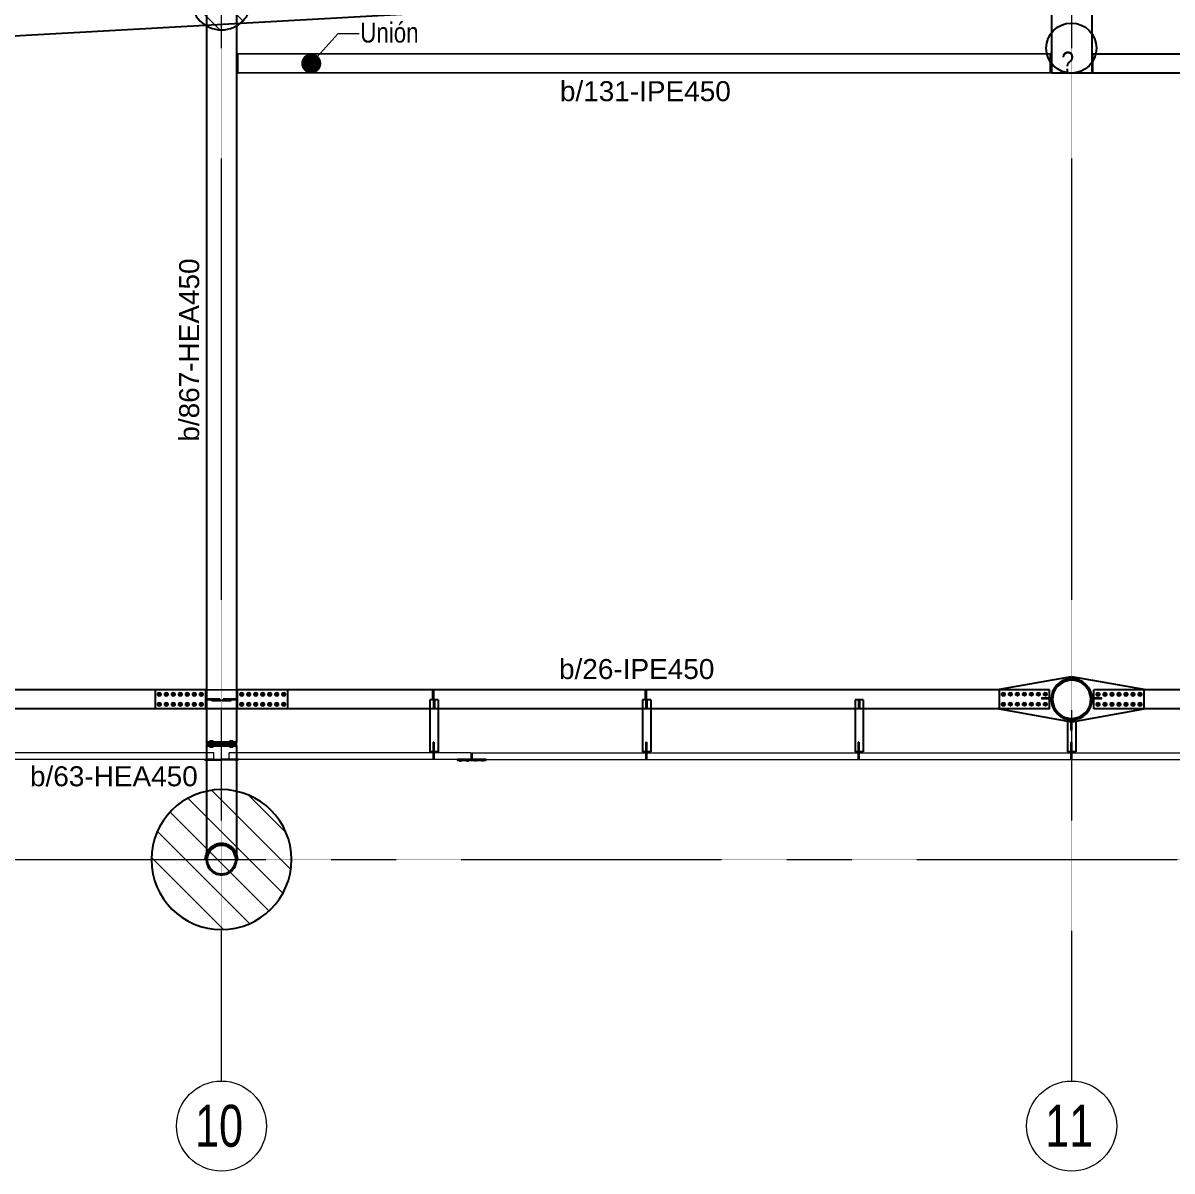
# Model space of a CAD drawing. Header units: millimetres. Extents: x -125 to 97215, y -53820 to 8640.
# Drawn here: x 39749 to 51236, y -53820 to -42335 of the extents above; entities that cross this region are included whole.
import ezdxf
from ezdxf.enums import TextEntityAlignment as Align

# ---------------------------------------------------------------- set-up
doc = ezdxf.new("R2010")
doc.units = ezdxf.units.MM
doc.header["$LTSCALE"] = 0.5
doc.linetypes.add('DXK_LINE_DOT2', pattern=[3.9198, 1.9599, -1.9599])
doc.linetypes.add('Grid Line', pattern=[3.33375, 1.905, -0.47625, 0.47625, -0.47625])
for name, color, linetype, lineweight in [('0-1', 7, 'Continuous', 5), ('E_COLUMNAS', 1, 'Continuous', 18), ('E_COLUMNAS-1', 1, 'Continuous', 25), ('E_COLUMNAS-3', 1, 'Continuous', 35), ('E_EJES', 8, 'Continuous', 9), ('E_EJES-1', 8, 'Grid Line', 9), ('E_TEXTO', 3, 'Continuous', 9), ('E_VIGAS-1', 254, 'Continuous', 25), ('E_VIGAS-2', 5, 'Continuous', 25), ('P-PLATINA', 6, 'Continuous', 15)]:
    doc.layers.add(name, color=color, linetype=linetype, lineweight=lineweight)
doc.layers.add('TITULO', color=3, linetype='Continuous')
doc.layers.add('VIGAS', color=8, linetype='Continuous')
doc.styles.add('CX', font='ARIALUNI.ttf', dxfattribs={"width": 0.8, "height": 300})
doc.styles.add('MtXpl_Arial_Narrow', font='')
doc.styles.add('Swis721 LtCn BT', font='swisscl.ttf', dxfattribs={"height": 0.42})
doc.styles.add('VERDANA', font='arial.ttf')
doc.styles.get('MtXpl_Arial_Narrow').set_extended_font_data('Arial Narrow')

# ---------------------------------------------------------------- blocks, each defined once
blk = doc.blocks.new('Grid - CNI_NOMBRE EJES-372759-_6_00m_N_E_-NIVEL-2 DOC')
at = {"layer": 'E_EJES'}
blk.add_circle((0, 0), 0.003, dxfattribs=at)
blk = doc.blocks.new('EST_SCM_COLUMNA-SECCION-CIRCULAR - EST_SCM_COLUMNA-CONCRETO-CIRCULAR_Ø_60cm-V19-_6_00m_N_E_-NIVEL-2 DOC')
at = {"layer": 'E_COLUMNAS'}
h = blk.add_hatch(dxfattribs=at)
h.set_pattern_fill('FP_22', color=256, style=0, pattern_type=2)
h.set_pattern_definition([(135, (48.662, -149.262), (-0.15909903, -0.15909903), [])])
h.paths.add_polyline_path([(0, -0.3), (0.059, -0.294), (0.115, -0.277), (0.167, -0.249), (0.212, -0.212), (0.249, -0.167), (0.277, -0.115), (0.294, -0.059), (0.3, 0), (0.293, 0.062), (0.277, 0.115), (0.249, 0.167), (0.212, 0.212), (0.167, 0.249), (0.115, 0.277), (0.059, 0.294), (0, 0.3), (-0.059, 0.294), (-0.115, 0.277), (-0.167, 0.249), (-0.212, 0.212), (-0.249, 0.167), (-0.277, 0.115), (-0.294, 0.059), (-0.3, 0), (-0.294, -0.059), (-0.277, -0.115), (-0.249, -0.167), (-0.212, -0.212), (-0.167, -0.249), (-0.115, -0.277), (-0.059, -0.294)])
at = {"layer": 'E_COLUMNAS-1'}
for start, end in [(360, 180), (180, 360)]:
    blk.add_arc((0, 0), 0.3, start, end, dxfattribs=at)

msp = doc.modelspace()

# ---------------------------------------------------------------- hatches: boundary and pattern name
at = {"layer": 'E_COLUMNAS'}
h = msp.add_hatch(dxfattribs=at)
h.set_pattern_fill('FP_1', color=256, scale=1000, style=0, pattern_type=2)
h.set_pattern_definition([(135, (90395.35, -191367.15), (-159.09903, -159.09903), [])])
h.paths.add_polyline_path([(41733.3, -51404.7), (41824.6, -51398.7), (41914.4, -51380.9), (42001.1, -51351.5), (42083.3, -51311), (42159.4, -51260.1), (42228.2, -51199.7), (42288.6, -51130.9), (42339.5, -51054.7), (42380, -50972.6), (42409.4, -50885.9), (42427.3, -50796.1), (42433.3, -50704.7), (42427.3, -50613.4), (42409.4, -50523.6), (42380, -50436.9), (42339.5, -50354.7), (42288.6, -50278.6), (42228.2, -50209.8), (42159.4, -50149.4), (42083.3, -50098.5), (42001.1, -50058), (41914.4, -50028.6), (41824.6, -50010.7), (41733.3, -50004.7), (41641.9, -50010.7), (41552.1, -50028.6), (41465.4, -50058), (41383.3, -50098.5), (41307.1, -50149.4), (41238.3, -50209.8), (41177.9, -50278.6), (41127, -50354.7), (41086.5, -50436.9), (41057.1, -50523.6), (41039.2, -50613.4), (41033.3, -50704.7), (41039.2, -50796.1), (41057.1, -50885.9), (41086.5, -50972.6), (41127, -51054.7), (41177.9, -51130.9), (41238.3, -51199.7), (41307.1, -51260.1), (41383.3, -51311), (41465.4, -51351.5), (41552.1, -51380.9), (41641.9, -51398.7)])

# ---------------------------------------------------------------- linework, layer by layer
at = {"color": 2, "linetype": 'Continuous'}
for points in [[(41583.7, -50734.5, 1), (41882.8, -50675, 1)], [(41593.5, -50676.9, 1), (41873, -50732.5, 1)]]:
    msp.add_lwpolyline(points, format="xyb", close=True, dxfattribs=at)
at = {"color": 1, "linetype": 'Continuous'}
for centre, radius, start, end in [((41110.6, -49051.4), 11.5, 18, 198), ((41110.6, -49051.4), 11.5, 198, 18), ((41110.6, -49051.4), 10, 90, 270), ((41110.6, -49051.4), 10, 270, 90), ((41180.6, -49051.4), 11.5, 18, 198), ((41180.6, -49051.4), 11.5, 198, 18), ((41180.6, -49051.4), 10, 90, 270), ((41180.6, -49051.4), 10, 270, 90), ((41250.6, -49051.4), 11.5, 18, 198), ((41250.6, -49051.4), 11.5, 198, 18), ((41250.6, -49051.4), 10, 90, 270), ((41250.6, -49051.4), 10, 270, 90), ((41320.6, -49051.4), 11.5, 18, 198), ((41320.6, -49051.4), 11.5, 198, 18), ((41320.6, -49051.4), 10, 90, 270), ((41320.6, -49051.4), 10, 270, 90), ((41390.6, -49051.4), 11.5, 18, 198), ((41390.6, -49051.4), 11.5, 198, 18), ((41390.6, -49051.4), 10, 90, 270), ((41390.6, -49051.4), 10, 270, 90), ((41460.6, -49051.4), 11.5, 18, 198), ((41460.6, -49051.4), 11.5, 198, 18), ((41460.6, -49051.4), 10, 90, 270), ((41460.6, -49051.4), 10, 270, 90), ((41530.6, -49051.4), 11.5, 18, 198), ((41530.6, -49051.4), 11.5, 198, 18), ((41530.6, -49051.4), 10, 90, 270), ((41530.6, -49051.4), 10, 270, 90), ((41935.9, -49051.4), 11.5, 18.07296, 198.07296), ((41935.9, -49051.4), 11.5, 198.07296, 18.07296), ((41935.9, -49051.4), 10, 90.07296, 270.07296), ((41935.9, -49051.4), 10, 270.07296, 90.07296), ((42005.9, -49051.3), 11.5, 18.07296, 198.07296), ((42005.9, -49051.3), 11.5, 198.07296, 18.07296), ((42005.9, -49051.3), 10, 90.07296, 270.07296), ((42005.9, -49051.3), 10, 270.07296, 90.07296), ((42075.9, -49051.2), 11.5, 18.07296, 198.07296), ((42075.9, -49051.2), 11.5, 198.07296, 18.07296), ((42075.9, -49051.2), 10, 90.07296, 270.07296), ((42075.9, -49051.2), 10, 270.07296, 90.07296), ((42145.9, -49051.1), 11.5, 18.07296, 198.07296), ((42145.9, -49051.1), 11.5, 198.07296, 18.07296), ((42145.9, -49051.1), 10, 90.07296, 270.07296), ((42145.9, -49051.1), 10, 270.07296, 90.07296), ((42215.9, -49051), 11.5, 18.07296, 198.07296), ((42215.9, -49051), 11.5, 198.07296, 18.07296), ((42215.9, -49051), 10, 90.07296, 270.07296), ((42215.9, -49051), 10, 270.07296, 90.07296), ((42285.9, -49050.9), 11.5, 18.07296, 198.07296), ((42285.9, -49050.9), 11.5, 198.07296, 18.07296), ((42285.9, -49050.9), 10, 90.07296, 270.07296), ((42285.9, -49050.9), 10, 270.07296, 90.07296), ((42355.9, -49050.8), 11.5, 18.07296, 198.07296), ((42355.9, -49050.8), 11.5, 198.07296, 18.07296), ((42355.9, -49050.8), 10, 90.07296, 270.07296), ((42355.9, -49050.8), 10, 270.07296, 90.07296), ((49550.3, -49050.7), 11.5, 18.0268, 198.0268), ((49550.3, -49050.7), 11.5, 198.0268, 18.0268), ((49550.3, -49050.7), 10, 90.0268, 270.0268), ((49550.3, -49050.7), 10, 270.0268, 90.0268), ((49620.3, -49050.7), 11.5, 18.0268, 198.0268), ((49620.3, -49050.7), 11.5, 198.0268, 18.0268), ((49620.3, -49050.7), 10, 90.0268, 270.0268), ((49620.3, -49050.7), 10, 270.0268, 90.0268), ((49690.3, -49050.7), 11.5, 18.0268, 198.0268), ((49690.3, -49050.7), 11.5, 198.0268, 18.0268), ((49690.3, -49050.7), 10, 90.0268, 270.0268), ((49690.3, -49050.7), 10, 270.0268, 90.0268), ((49760.3, -49050.6), 11.5, 18.0268, 198.0268), ((49760.3, -49050.6), 11.5, 198.0268, 18.0268), ((49760.3, -49050.6), 10, 90.0268, 270.0268), ((49760.3, -49050.6), 10, 270.0268, 90.0268), ((49830.3, -49050.6), 11.5, 18.0268, 198.0268), ((49830.3, -49050.6), 11.5, 198.0268, 18.0268), ((49830.3, -49050.6), 10, 90.0268, 270.0268), ((49830.3, -49050.6), 10, 270.0268, 90.0268), ((49900.3, -49050.6), 11.5, 18.0268, 198.0268), ((49900.3, -49050.6), 11.5, 198.0268, 18.0268), ((49900.3, -49050.6), 10, 90.0268, 270.0268), ((49900.3, -49050.6), 10, 270.0268, 90.0268), ((49970.3, -49050.5), 11.5, 18.0268, 198.0268), ((49970.3, -49050.5), 11.5, 198.0268, 18.0268), ((49970.3, -49050.5), 10, 90.0268, 270.0268), ((49970.3, -49050.5), 10, 270.0268, 90.0268), ((50496.3, -49051.3), 11.5, 18.0268, 198.0268), ((50496.3, -49051.3), 11.5, 198.0268, 18.0268), ((50496.3, -49051.3), 10, 90.0268, 270.0268), ((50496.3, -49051.3), 10, 270.0268, 90.0268), ((50566.3, -49051.3), 11.5, 18.0268, 198.0268), ((50566.3, -49051.3), 11.5, 198.0268, 18.0268), ((50566.3, -49051.3), 10, 90.0268, 270.0268), ((50566.3, -49051.3), 10, 270.0268, 90.0268), ((50636.3, -49051.3), 11.5, 18.0268, 198.0268), ((50636.3, -49051.3), 11.5, 198.0268, 18.0268), ((50636.3, -49051.3), 10, 90.0268, 270.0268), ((50636.3, -49051.3), 10, 270.0268, 90.0268), ((50706.3, -49051.2), 11.5, 18.0268, 198.0268), ((50706.3, -49051.2), 11.5, 198.0268, 18.0268), ((50706.3, -49051.2), 10, 90.0268, 270.0268), ((50706.3, -49051.2), 10, 270.0268, 90.0268), ((50776.3, -49051.2), 11.5, 18.0268, 198.0268), ((50776.3, -49051.2), 11.5, 198.0268, 18.0268), ((50776.3, -49051.2), 10, 90.0268, 270.0268), ((50776.3, -49051.2), 10, 270.0268, 90.0268), ((50846.3, -49051.2), 11.5, 18.0268, 198.0268), ((50846.3, -49051.2), 11.5, 198.0268, 18.0268), ((50846.3, -49051.2), 10, 90.0268, 270.0268), ((50846.3, -49051.2), 10, 270.0268, 90.0268), ((50916.3, -49051.1), 11.5, 18.0268, 198.0268), ((50916.3, -49051.1), 11.5, 198.0268, 18.0268), ((50916.3, -49051.1), 10, 90.0268, 270.0268), ((50916.3, -49051.1), 10, 270.0268, 90.0268), ((41110.6, -49151.4), 11.5, 18, 198), ((41110.6, -49151.4), 11.5, 198, 18), ((41110.6, -49151.4), 10, 90, 270), ((41110.6, -49151.4), 10, 270, 90), ((41180.6, -49151.4), 11.5, 18, 198), ((41180.6, -49151.4), 11.5, 198, 18), ((41180.6, -49151.4), 10, 90, 270), ((41180.6, -49151.4), 10, 270, 90), ((41250.6, -49151.4), 11.5, 18, 198), ((41250.6, -49151.4), 11.5, 198, 18), ((41250.6, -49151.4), 10, 90, 270), ((41250.6, -49151.4), 10, 270, 90), ((41320.6, -49151.4), 11.5, 18, 198), ((41320.6, -49151.4), 11.5, 198, 18), ((41320.6, -49151.4), 10, 90, 270), ((41320.6, -49151.4), 10, 270, 90), ((41390.6, -49151.4), 11.5, 18, 198), ((41390.6, -49151.4), 11.5, 198, 18), ((41390.6, -49151.4), 10, 90, 270), ((41390.6, -49151.4), 10, 270, 90), ((41460.6, -49151.4), 11.5, 18, 198), ((41460.6, -49151.4), 11.5, 198, 18), ((41460.6, -49151.4), 10, 90, 270), ((41460.6, -49151.4), 10, 270, 90), ((41530.6, -49151.4), 11.5, 18, 198), ((41530.6, -49151.4), 11.5, 198, 18), ((41530.6, -49151.4), 10, 90, 270), ((41530.6, -49151.4), 10, 270, 90), ((41936, -49151.4), 11.5, 18.07296, 198.07296), ((41936, -49151.4), 11.5, 198.07296, 18.07296), ((41936, -49151.4), 10, 90.07296, 270.07296), ((41936, -49151.4), 10, 270.07296, 90.07296), ((42006, -49151.3), 11.5, 18.07296, 198.07296), ((42006, -49151.3), 11.5, 198.07296, 18.07296), ((42006, -49151.3), 10, 90.07296, 270.07296), ((42006, -49151.3), 10, 270.07296, 90.07296), ((42076, -49151.2), 11.5, 18.07296, 198.07296), ((42076, -49151.2), 11.5, 198.07296, 18.07296), ((42076, -49151.2), 10, 90.07296, 270.07296), ((42076, -49151.2), 10, 270.07296, 90.07296), ((42146, -49151.1), 11.5, 18.07296, 198.07296), ((42146, -49151.1), 11.5, 198.07296, 18.07296), ((42146, -49151.1), 10, 90.07296, 270.07296), ((42146, -49151.1), 10, 270.07296, 90.07296), ((42216, -49151), 11.5, 18.07296, 198.07296), ((42216, -49151), 11.5, 198.07296, 18.07296), ((42216, -49151), 10, 90.07296, 270.07296), ((42216, -49151), 10, 270.07296, 90.07296), ((42286, -49150.9), 11.5, 18.07296, 198.07296), ((42286, -49150.9), 11.5, 198.07296, 18.07296), ((42286, -49150.9), 10, 90.07296, 270.07296), ((42286, -49150.9), 10, 270.07296, 90.07296), ((42356, -49150.8), 11.5, 18.07296, 198.07296), ((42356, -49150.8), 11.5, 198.07296, 18.07296), ((42356, -49150.8), 10, 90.07296, 270.07296), ((42356, -49150.8), 10, 270.07296, 90.07296), ((49550.3, -49150.7), 11.5, 18.0268, 198.0268), ((49550.3, -49150.7), 11.5, 198.0268, 18.0268), ((49550.3, -49150.7), 10, 90.0268, 270.0268), ((49550.3, -49150.7), 10, 270.0268, 90.0268), ((49620.3, -49150.7), 11.5, 18.0268, 198.0268), ((49620.3, -49150.7), 11.5, 198.0268, 18.0268), ((49620.3, -49150.7), 10, 90.0268, 270.0268), ((49620.3, -49150.7), 10, 270.0268, 90.0268), ((49690.3, -49150.7), 11.5, 18.0268, 198.0268), ((49690.3, -49150.7), 11.5, 198.0268, 18.0268), ((49690.3, -49150.7), 10, 90.0268, 270.0268), ((49690.3, -49150.7), 10, 270.0268, 90.0268), ((49760.3, -49150.6), 11.5, 18.0268, 198.0268), ((49760.3, -49150.6), 11.5, 198.0268, 18.0268), ((49760.3, -49150.6), 10, 90.0268, 270.0268), ((49760.3, -49150.6), 10, 270.0268, 90.0268), ((49830.3, -49150.6), 11.5, 18.0268, 198.0268), ((49830.3, -49150.6), 11.5, 198.0268, 18.0268), ((49830.3, -49150.6), 10, 90.0268, 270.0268), ((49830.3, -49150.6), 10, 270.0268, 90.0268), ((49900.3, -49150.6), 11.5, 18.0268, 198.0268), ((49900.3, -49150.6), 11.5, 198.0268, 18.0268), ((49900.3, -49150.6), 10, 90.0268, 270.0268), ((49900.3, -49150.6), 10, 270.0268, 90.0268), ((49970.3, -49150.5), 11.5, 18.0268, 198.0268), ((49970.3, -49150.5), 11.5, 198.0268, 18.0268), ((49970.3, -49150.5), 10, 90.0268, 270.0268), ((49970.3, -49150.5), 10, 270.0268, 90.0268), ((50496.4, -49151.3), 11.5, 18.0268, 198.0268), ((50496.4, -49151.3), 11.5, 198.0268, 18.0268), ((50496.4, -49151.3), 10, 90.0268, 270.0268), ((50496.4, -49151.3), 10, 270.0268, 90.0268), ((50566.4, -49151.3), 11.5, 18.0268, 198.0268), ((50566.4, -49151.3), 11.5, 198.0268, 18.0268), ((50566.4, -49151.3), 10, 90.0268, 270.0268), ((50566.4, -49151.3), 10, 270.0268, 90.0268), ((50636.4, -49151.3), 11.5, 18.0268, 198.0268), ((50636.4, -49151.3), 11.5, 198.0268, 18.0268), ((50636.4, -49151.3), 10, 90.0268, 270.0268), ((50636.4, -49151.3), 10, 270.0268, 90.0268), ((50706.4, -49151.2), 11.5, 18.0268, 198.0268), ((50706.4, -49151.2), 11.5, 198.0268, 18.0268), ((50706.4, -49151.2), 10, 90.0268, 270.0268), ((50706.4, -49151.2), 10, 270.0268, 90.0268), ((50776.4, -49151.2), 11.5, 18.0268, 198.0268), ((50776.4, -49151.2), 11.5, 198.0268, 18.0268), ((50776.4, -49151.2), 10, 90.0268, 270.0268), ((50776.4, -49151.2), 10, 270.0268, 90.0268), ((50846.4, -49151.2), 11.5, 18.0268, 198.0268), ((50846.4, -49151.2), 11.5, 198.0268, 18.0268), ((50846.4, -49151.2), 10, 90.0268, 270.0268), ((50846.4, -49151.2), 10, 270.0268, 90.0268), ((50916.4, -49151.1), 11.5, 18.0268, 198.0268), ((50916.4, -49151.1), 11.5, 198.0268, 18.0268), ((50916.4, -49151.1), 10, 90.0268, 270.0268), ((50916.4, -49151.1), 10, 270.0268, 90.0268)]:
    msp.add_arc(centre, radius, start, end, dxfattribs=at)
at = {"color": 1, "linetype": 'DXK_LINE_DOT2'}
msp.add_arc((41733.3, -50704.7), 162.5, 33.74893, 146.24893, dxfattribs=at)
at = {"layer": '0-1', "color": 8}
for p, q in [((41583.3, -49638.1), (39238.3, -49638.1)), ((41583.3, -49703.1), (39238.3, -49703.1)), ((41657.5, -49638.1), (41583.3, -49638.1)), ((41657.5, -49703.1), (41657.5, -49638.1)), ((41809, -49703.1), (41809, -49638.1)), ((41883.3, -49638.1), (41809, -49638.1)), ((44228.3, -49638.1), (41883.3, -49638.1)), ((44228.3, -49703.1), (41883.3, -49703.1)), ((44228.3, -49703.1), (44228.3, -49638.1)), ((44238.3, -49638.1), (44238.3, -49703.1)), ((44238.3, -49638.1), (56228.3, -49638.1)), ((44238.3, -49703.1), (56228.3, -49703.1))]:
    msp.add_line(p, q, dxfattribs=at)
at = {"layer": 'E_COLUMNAS-1'}
for centre, radius, start, end in [((50233.3, -49100.2), 206, 80, 260), ((50233.3, -49100.2), 206, 80, 260), ((50233.3, -49101.4), 203, 10, 190), ((50233.3, -49101.4), 191, 350, 170), ((50233.3, -49100.2), 206, 260, 80), ((50233.3, -49100.2), 206, 260, 80), ((50233.3, -49101.4), 203, 190, 10), ((50233.3, -49101.4), 191, 170, 350), ((41733.3, -50704.7), 700, 0, 180), ((41733.3, -50704.7), 700, 180, 0)]:
    msp.add_arc(centre, radius, start, end, dxfattribs=at)
at = {"layer": 'E_EJES-1'}
for p, q in [((41733.3, -52920), (41733.3, -22429.9)), ((50233.3, -52920), (50233.3, -22429.9)), ((2836.9, -50704.7), (96315.4, -50704.7))]:
    msp.add_line(p, q, dxfattribs=at)
at = {"layer": 'E_TEXTO', "color": 4}
for p, q in [((42630.9, -42740.4), (42901.5, -42442.4)), ((42901.5, -42442.4), (43111.2, -42442.4))]:
    msp.add_line(p, q, dxfattribs=at)
at = {"layer": 'E_TEXTO', "color": 4, "const_width": 100}
msp.add_lwpolyline([(42580.9, -42740.4, 1), (42680.9, -42740.4, 1)], format="xyb", close=True, dxfattribs=at)
at = {"layer": 'E_VIGAS-1', "color": 30, "true_color": 0xf26722}
msp.add_lwpolyline([(50433.5, -42079.6), (50433.5, -42832.3), (50433.5, -42837.2), (50033.5, -42837.2), (50033.5, -42832.3), (50033.5, -42079.6)], dxfattribs=at)
at = {"layer": 'E_VIGAS-2', "color": 30, "true_color": 0xf26722}
msp.add_line((46522.6, -42079.6), (33233.5, -42832.6), dxfattribs=at)
at = {"layer": 'P-PLATINA'}
for points in [[(41573.2, -49106.1), (41717.5, -49106.1), (41717.5, -49096.7), (41573.2, -49096.7)], [(41637.5, -49116.1), (41727.5, -49116.1), (41727.5, -49106.1), (41637.5, -49106.1)], [(41893.3, -49096.7), (41749, -49096.7), (41749, -49106.1), (41893.3, -49106.1)], [(50438.9, -49096.6), (50536.2, -49096.6), (50536.2, -49086.6), (50438.1, -49086.6)]]:
    msp.add_lwpolyline(points, dxfattribs=at)
for points in [[(41739, -49116.1), (41829, -49116.1), (41829, -49106.1), (41739, -49106.1)], [(50030.3, -49095.5), (50030.3, -49085.5), (50028.5, -49085.5), (49930.3, -49085.5), (49930.3, -49095.5), (50027.7, -49095.5)]]:
    msp.add_lwpolyline(points, close=True, dxfattribs=at)
at = {"layer": 'TITULO'}
msp.add_circle((50230.2, -42586.7), 250.5, dxfattribs=at)
at = {"layer": 'VIGAS'}
for p, q in [((41583.3, -42149.5), (41583.3, -49005.4)), ((41883.3, -42149.5), (41883.3, -49005.1)), ((50020.7, -42644.7), (41895.9, -42647.2)), ((41896, -42837.2), (41895.9, -42647.2)), ((50020.8, -42834.7), (50020.7, -42644.7)), ((54451.3, -42647.2), (50446.2, -42647.2)), ((50446.2, -42837.2), (50446.2, -42647.2)), ((50020.8, -42834.7), (41896, -42837.2)), ((54451.3, -42837.2), (50446.2, -42837.2)), ((49510.2, -49000.3), (50233, -48872.2)), ((49510.2, -49000.3), (50233, -48872.2)), ((50233, -48872.2), (50956.3, -49001.1)), ((50233, -48872.2), (50956.3, -49001.1)), ((41073.4, -49006.4), (33956.3, -49006.4)), ((41073.3, -49196.9), (41073.4, -49005.9)), ((41073.3, -49196.9), (41073.4, -49005.9)), ((41073.4, -49005.9), (42393.1, -49004.6)), ((41073.4, -49005.9), (42393.1, -49004.6)), ((41573.2, -49006.4), (41073.4, -49006.4)), ((41095.6, -49042.7), (41110.6, -49034)), ((41095.6, -49060), (41095.6, -49042.7)), ((41110.6, -49034), (41125.6, -49042.7)), ((41125.6, -49042.7), (41125.6, -49060)), ((41165.6, -49042.7), (41180.6, -49034)), ((41165.6, -49060), (41165.6, -49042.7)), ((41180.6, -49034), (41195.6, -49042.7)), ((41195.6, -49042.7), (41195.6, -49060)), ((41235.6, -49042.7), (41250.6, -49034)), ((41235.6, -49060), (41235.6, -49042.7)), ((41250.6, -49034), (41265.6, -49042.7)), ((41265.6, -49042.7), (41265.6, -49060)), ((41305.6, -49042.7), (41320.6, -49034)), ((41305.6, -49060), (41305.6, -49042.7)), ((41320.6, -49034), (41335.6, -49042.7)), ((41335.6, -49042.7), (41335.6, -49060)), ((41375.6, -49042.7), (41390.6, -49034)), ((41375.6, -49060), (41375.6, -49042.7)), ((41390.6, -49034), (41405.6, -49042.7)), ((41405.6, -49042.7), (41405.6, -49060)), ((41445.6, -49042.7), (41460.6, -49034)), ((41445.6, -49060), (41445.6, -49042.7)), ((41460.6, -49034), (41475.6, -49042.7)), ((41475.6, -49042.7), (41475.6, -49060)), ((41515.6, -49042.7), (41530.6, -49034)), ((41515.6, -49060), (41515.6, -49042.7)), ((41530.6, -49034), (41545.6, -49042.7)), ((41545.6, -49042.7), (41545.6, -49060)), ((41573.2, -49006.4), (41573.2, -49196.4)), ((41583.3, -49005.4), (41583.3, -49196.9)), ((41883.3, -49005.1), (41883.3, -49196.9)), ((41893.3, -49196.4), (41893.3, -49006.4)), ((42393.1, -49006.4), (41893.3, -49006.4)), ((41920.9, -49042.7), (41935.9, -49034)), ((41920.9, -49060), (41920.9, -49042.7)), ((41935.9, -49034), (41950.9, -49042.7)), ((41950.9, -49042.7), (41950.9, -49060)), ((41990.9, -49042.6), (42005.9, -49033.9)), ((41990.9, -49059.9), (41990.9, -49042.6)), ((42005.9, -49033.9), (42020.9, -49042.6)), ((42020.9, -49042.6), (42020.9, -49059.9)), ((42060.9, -49042.5), (42075.9, -49033.9)), ((42060.9, -49059.9), (42060.9, -49042.5)), ((42075.9, -49033.9), (42090.9, -49042.5)), ((42090.9, -49042.5), (42090.9, -49059.8)), ((42130.9, -49042.4), (42145.9, -49033.8)), ((42130.9, -49059.8), (42130.9, -49042.4)), ((42145.9, -49033.8), (42160.9, -49042.4)), ((42160.9, -49042.4), (42160.9, -49059.7)), ((42200.9, -49042.4), (42215.9, -49033.7)), ((42200.9, -49059.7), (42200.9, -49042.4)), ((42215.9, -49033.7), (42230.9, -49042.3)), ((42230.9, -49042.3), (42230.9, -49059.6)), ((42270.9, -49042.3), (42285.9, -49033.6)), ((42270.9, -49059.6), (42270.9, -49042.3)), ((42285.9, -49033.6), (42300.9, -49042.2)), ((42300.9, -49042.2), (42300.9, -49059.5)), ((42340.9, -49042.2), (42355.9, -49033.5)), ((42340.9, -49059.5), (42340.9, -49042.2)), ((42355.9, -49033.5), (42370.9, -49042.1)), ((42370.9, -49042.1), (42370.9, -49059.5)), ((42393.1, -49004.6), (42393.3, -49196.9)), ((42393.1, -49004.6), (42393.3, -49196.9)), ((49510.2, -49006.4), (42393.1, -49006.4)), ((43847.9, -49006.2), (43847.9, -49006.4)), ((43847.9, -49006.2), (43853.9, -49006.2)), ((43847.9, -49096.2), (43847.9, -49006.4)), ((43853.9, -49006.2), (43853.9, -49006.4)), ((43853.9, -49006.4), (43853.9, -49096.2)), ((45972.9, -49006.2), (45972.9, -49006.4)), ((45972.9, -49006.2), (45978.9, -49006.2)), ((45972.9, -49096.2), (45972.9, -49006.4)), ((45978.9, -49006.2), (45978.9, -49006.4)), ((45978.9, -49006.4), (45978.9, -49096.2)), ((49510.3, -49200.2), (49510.2, -49000.3)), ((49510.3, -49200.2), (49510.2, -49000.3)), ((50010.3, -49006.4), (49510.2, -49006.4)), ((49535.3, -49042.1), (49550.3, -49033.4)), ((49535.3, -49059.4), (49535.3, -49042.1)), ((49550.3, -49033.4), (49565.3, -49042.1)), ((49565.3, -49042.1), (49565.3, -49059.4)), ((49605.3, -49042), (49620.3, -49033.4)), ((49605.3, -49059.4), (49605.3, -49042)), ((49620.3, -49033.4), (49635.3, -49042)), ((49635.3, -49042), (49635.3, -49059.4)), ((49675.3, -49042), (49690.3, -49033.3)), ((49675.3, -49059.3), (49675.3, -49042)), ((49690.3, -49033.3), (49705.3, -49042)), ((49705.3, -49042), (49705.3, -49059.3)), ((49745.3, -49042), (49760.3, -49033.3)), ((49745.3, -49059.3), (49745.3, -49042)), ((49760.3, -49033.3), (49775.3, -49042)), ((49775.3, -49042), (49775.3, -49059.3)), ((49815.3, -49041.9), (49830.3, -49033.3)), ((49815.3, -49059.3), (49815.3, -49041.9)), ((49830.3, -49033.3), (49845.3, -49041.9)), ((49845.3, -49041.9), (49845.3, -49059.3)), ((49885.3, -49041.9), (49900.3, -49033.2)), ((49885.3, -49059.2), (49885.3, -49041.9)), ((49900.3, -49033.2), (49915.3, -49041.9)), ((49915.3, -49041.9), (49915.3, -49059.2)), ((49955.3, -49041.9), (49970.3, -49033.2)), ((49955.3, -49059.2), (49955.3, -49041.9)), ((49970.3, -49033.2), (49985.3, -49041.9)), ((49985.3, -49041.9), (49985.3, -49059.2)), ((50010.3, -49196.4), (50010.3, -49006.4)), ((50456.2, -49196.4), (50456.2, -49006.4)), ((50956.3, -49006.4), (50456.2, -49006.4)), ((50481.3, -49042.7), (50496.3, -49034)), ((50481.3, -49060), (50481.3, -49042.7)), ((50496.3, -49034), (50511.3, -49042.7)), ((50511.3, -49042.7), (50511.3, -49060)), ((50551.3, -49042.7), (50566.3, -49034)), ((50551.3, -49060), (50551.3, -49042.7)), ((50566.3, -49034), (50581.3, -49042.6)), ((50581.3, -49042.6), (50581.3, -49060)), ((50621.3, -49042.6), (50636.3, -49034)), ((50621.3, -49059.9), (50621.3, -49042.6)), ((50636.3, -49034), (50651.3, -49042.6)), ((50651.3, -49042.6), (50651.3, -49059.9)), ((50691.3, -49042.6), (50706.3, -49033.9)), ((50691.3, -49059.9), (50691.3, -49042.6)), ((50706.3, -49033.9), (50721.3, -49042.6)), ((50721.3, -49042.6), (50721.3, -49059.9)), ((50761.3, -49042.6), (50776.3, -49033.9)), ((50761.3, -49059.9), (50761.3, -49042.6)), ((50776.3, -49033.9), (50791.3, -49042.5)), ((50791.3, -49042.5), (50791.3, -49059.9)), ((50831.3, -49042.5), (50846.3, -49033.9)), ((50831.3, -49059.8), (50831.3, -49042.5)), ((50846.3, -49033.9), (50861.3, -49042.5)), ((50861.3, -49042.5), (50861.3, -49059.8)), ((50901.3, -49042.5), (50916.3, -49033.8)), ((50901.3, -49059.8), (50901.3, -49042.5)), ((50916.3, -49033.8), (50931.3, -49042.5)), ((50931.3, -49042.5), (50931.3, -49059.8)), ((50956.3, -49001.1), (50956.3, -49201.1)), ((50956.3, -49001.1), (50956.3, -49201.1)), ((54493.8, -49006.4), (50956.3, -49006.4)), ((41110.6, -49068.7), (41095.6, -49060)), ((41095.6, -49142.7), (41110.6, -49134)), ((41095.6, -49160), (41095.6, -49142.7)), ((41110.6, -49168.7), (41095.6, -49160)), ((41125.6, -49060), (41110.6, -49068.7)), ((41110.6, -49134), (41125.6, -49142.7)), ((41125.6, -49160), (41110.6, -49168.7)), ((41125.6, -49142.7), (41125.6, -49160)), ((41180.6, -49068.7), (41165.6, -49060)), ((41165.6, -49142.7), (41180.6, -49134)), ((41165.6, -49160), (41165.6, -49142.7)), ((41180.6, -49168.7), (41165.6, -49160)), ((41195.6, -49060), (41180.6, -49068.7)), ((41180.6, -49134), (41195.6, -49142.7)), ((41195.6, -49160), (41180.6, -49168.7)), ((41195.6, -49142.7), (41195.6, -49160)), ((41250.6, -49068.7), (41235.6, -49060)), ((41235.6, -49142.7), (41250.6, -49134)), ((41235.6, -49160), (41235.6, -49142.7)), ((41250.6, -49168.7), (41235.6, -49160)), ((41265.6, -49060), (41250.6, -49068.7)), ((41250.6, -49134), (41265.6, -49142.7)), ((41265.6, -49160), (41250.6, -49168.7)), ((41265.6, -49142.7), (41265.6, -49160)), ((41320.6, -49068.7), (41305.6, -49060)), ((41305.6, -49142.7), (41320.6, -49134)), ((41305.6, -49160), (41305.6, -49142.7)), ((41320.6, -49168.7), (41305.6, -49160)), ((41335.6, -49060), (41320.6, -49068.7)), ((41320.6, -49134), (41335.6, -49142.7)), ((41335.6, -49160), (41320.6, -49168.7)), ((41335.6, -49142.7), (41335.6, -49160)), ((41390.6, -49068.7), (41375.6, -49060)), ((41375.6, -49142.7), (41390.6, -49134)), ((41375.6, -49160), (41375.6, -49142.7)), ((41390.6, -49168.7), (41375.6, -49160)), ((41405.6, -49060), (41390.6, -49068.7)), ((41390.6, -49134), (41405.6, -49142.7)), ((41405.6, -49160), (41390.6, -49168.7)), ((41405.6, -49142.7), (41405.6, -49160)), ((41460.6, -49068.7), (41445.6, -49060)), ((41445.6, -49142.7), (41460.6, -49134)), ((41445.6, -49160), (41445.6, -49142.7)), ((41460.6, -49168.7), (41445.6, -49160)), ((41475.6, -49060), (41460.6, -49068.7)), ((41460.6, -49134), (41475.6, -49142.7)), ((41475.6, -49160), (41460.6, -49168.7)), ((41475.6, -49142.7), (41475.6, -49160)), ((41530.6, -49068.7), (41515.6, -49060)), ((41515.6, -49142.7), (41530.6, -49134)), ((41515.6, -49160), (41515.6, -49142.7)), ((41530.6, -49168.7), (41515.6, -49160)), ((41545.6, -49060), (41530.6, -49068.7)), ((41530.6, -49134), (41545.6, -49142.7)), ((41545.6, -49160), (41530.6, -49168.7)), ((41545.6, -49142.7), (41545.6, -49160)), ((41637.5, -49106.1), (41637.5, -49116.1)), ((41935.9, -49068.7), (41920.9, -49060)), ((41921, -49142.7), (41936, -49134)), ((41921, -49160), (41921, -49142.7)), ((41936, -49168.7), (41921, -49160)), ((41950.9, -49060), (41935.9, -49068.7)), ((41936, -49134), (41951, -49142.7)), ((41951, -49160), (41936, -49168.7)), ((41951, -49142.7), (41951, -49160)), ((42005.9, -49068.6), (41990.9, -49059.9)), ((41991, -49142.6), (42006, -49133.9)), ((41991, -49159.9), (41991, -49142.6)), ((42006, -49168.6), (41991, -49159.9)), ((42020.9, -49059.9), (42005.9, -49068.6)), ((42006, -49133.9), (42021, -49142.6)), ((42021, -49159.9), (42006, -49168.6)), ((42021, -49142.6), (42021, -49159.9)), ((42075.9, -49068.5), (42060.9, -49059.9)), ((42061, -49142.5), (42076, -49133.9)), ((42061, -49159.9), (42061, -49142.5)), ((42076, -49168.5), (42061, -49159.9)), ((42090.9, -49059.8), (42075.9, -49068.5)), ((42076, -49133.9), (42091, -49142.5)), ((42091, -49159.8), (42076, -49168.5)), ((42091, -49142.5), (42091, -49159.8)), ((42145.9, -49068.4), (42130.9, -49059.8)), ((42131, -49142.4), (42146, -49133.8)), ((42131, -49159.8), (42131, -49142.4)), ((42146, -49168.4), (42131, -49159.8)), ((42160.9, -49059.7), (42145.9, -49068.4)), ((42146, -49133.8), (42161, -49142.4)), ((42161, -49159.7), (42146, -49168.4)), ((42161, -49142.4), (42161, -49159.7)), ((42215.9, -49068.3), (42200.9, -49059.7)), ((42201, -49142.4), (42216, -49133.7)), ((42201, -49159.7), (42201, -49142.4)), ((42216, -49168.3), (42201, -49159.7)), ((42230.9, -49059.6), (42215.9, -49068.3)), ((42216, -49133.7), (42231, -49142.3)), ((42231, -49159.6), (42216, -49168.3)), ((42231, -49142.3), (42231, -49159.6)), ((42285.9, -49068.2), (42270.9, -49059.6)), ((42271, -49142.3), (42286, -49133.6)), ((42271, -49159.6), (42271, -49142.3)), ((42286, -49168.2), (42271, -49159.6)), ((42300.9, -49059.5), (42285.9, -49068.2)), ((42286, -49133.6), (42301, -49142.2)), ((42301, -49159.5), (42286, -49168.2)), ((42301, -49142.2), (42301, -49159.5)), ((42355.9, -49068.1), (42340.9, -49059.5)), ((42341, -49142.2), (42356, -49133.5)), ((42341, -49159.5), (42341, -49142.2)), ((42356, -49168.1), (42341, -49159.5)), ((42370.9, -49059.5), (42355.9, -49068.1)), ((42356, -49133.5), (42371, -49142.1)), ((42371, -49159.5), (42356, -49168.1)), ((42371, -49142.1), (42371, -49159.5)), ((43899.5, -49106.1), (43817.5, -49106.1)), ((43817.5, -49106.1), (43817.5, -49196.4)), ((43847.9, -49071.2), (43853.9, -49071.2)), ((43853.9, -49096.2), (43847.9, -49096.2)), ((43855.5, -49196.1), (43855.5, -49106.1)), ((43855.5, -49106.1), (43861.5, -49106.1)), ((43855.5, -49196.1), (43855.5, -49106.1)), ((43855.5, -49106.1), (43861.5, -49106.1)), ((43855.5, -49126.1), (43861.5, -49126.1)), ((43861.5, -49106.1), (43861.5, -49196.1)), ((43861.5, -49106.1), (43861.5, -49196.1)), ((43899.5, -49106.1), (43899.5, -49196.4)), ((46024.5, -49106.1), (45942.5, -49106.1)), ((45942.5, -49106.1), (45942.5, -49196.4)), ((45972.9, -49071.2), (45978.9, -49071.2)), ((45978.9, -49096.2), (45972.9, -49096.2)), ((45980.5, -49196.1), (45980.5, -49106.1)), ((45980.5, -49106.1), (45986.5, -49106.1)), ((45980.5, -49196.1), (45980.5, -49106.1)), ((45980.5, -49106.1), (45986.5, -49106.1)), ((45980.5, -49126.1), (45986.5, -49126.1)), ((45986.5, -49106.1), (45986.5, -49196.1)), ((45986.5, -49106.1), (45986.5, -49196.1)), ((46024.5, -49106.1), (46024.5, -49196.4)), ((48149.5, -49106.1), (48067.5, -49106.1)), ((48067.5, -49106.1), (48067.5, -49196.4)), ((48105.5, -49196.1), (48105.5, -49106.1)), ((48105.5, -49106.1), (48111.5, -49106.1)), ((48105.5, -49196.1), (48105.5, -49106.1)), ((48105.5, -49106.1), (48111.5, -49106.1)), ((48105.5, -49126.1), (48111.5, -49126.1)), ((48111.5, -49106.1), (48111.5, -49196.1)), ((48111.5, -49106.1), (48111.5, -49196.1)), ((48149.5, -49106.1), (48149.5, -49196.4)), ((49550.3, -49068.1), (49535.3, -49059.4)), ((49535.3, -49142.1), (49550.3, -49133.4)), ((49535.3, -49159.4), (49535.3, -49142.1)), ((49550.3, -49168.1), (49535.3, -49159.4)), ((49565.3, -49059.4), (49550.3, -49068.1)), ((49550.3, -49133.4), (49565.3, -49142.1)), ((49565.3, -49159.4), (49550.3, -49168.1)), ((49565.3, -49142.1), (49565.3, -49159.4)), ((49620.3, -49068), (49605.3, -49059.4)), ((49605.3, -49142), (49620.3, -49133.4)), ((49605.3, -49159.4), (49605.3, -49142)), ((49620.3, -49168), (49605.3, -49159.4)), ((49635.3, -49059.4), (49620.3, -49068)), ((49620.3, -49133.4), (49635.3, -49142)), ((49635.3, -49159.4), (49620.3, -49168)), ((49635.3, -49142), (49635.3, -49159.4)), ((49690.3, -49068), (49675.3, -49059.3)), ((49675.3, -49142), (49690.3, -49133.3)), ((49675.3, -49159.3), (49675.3, -49142)), ((49690.3, -49168), (49675.3, -49159.3)), ((49705.3, -49059.3), (49690.3, -49068)), ((49690.3, -49133.3), (49705.3, -49142)), ((49705.3, -49159.3), (49690.3, -49168)), ((49705.3, -49142), (49705.3, -49159.3)), ((49760.3, -49068), (49745.3, -49059.3)), ((49745.3, -49142), (49760.3, -49133.3)), ((49745.3, -49159.3), (49745.3, -49142)), ((49760.3, -49168), (49745.3, -49159.3)), ((49775.3, -49059.3), (49760.3, -49068)), ((49760.3, -49133.3), (49775.3, -49142)), ((49775.3, -49159.3), (49760.3, -49168)), ((49775.3, -49142), (49775.3, -49159.3)), ((49830.3, -49067.9), (49815.3, -49059.3)), ((49815.3, -49141.9), (49830.3, -49133.3)), ((49815.3, -49159.3), (49815.3, -49141.9)), ((49830.3, -49167.9), (49815.3, -49159.3)), ((49845.3, -49059.3), (49830.3, -49067.9)), ((49830.3, -49133.3), (49845.3, -49141.9)), ((49845.3, -49159.3), (49830.3, -49167.9)), ((49845.3, -49141.9), (49845.3, -49159.3)), ((49900.3, -49067.9), (49885.3, -49059.2)), ((49885.3, -49141.9), (49900.3, -49133.2)), ((49885.3, -49159.2), (49885.3, -49141.9)), ((49900.3, -49167.9), (49885.3, -49159.2)), ((49915.3, -49059.2), (49900.3, -49067.9)), ((49900.3, -49133.2), (49915.3, -49141.9)), ((49915.3, -49159.2), (49900.3, -49167.9)), ((49915.3, -49141.9), (49915.3, -49159.2)), ((49970.3, -49067.9), (49955.3, -49059.2)), ((49955.3, -49141.9), (49970.3, -49133.2)), ((49955.3, -49159.2), (49955.3, -49141.9)), ((49970.3, -49167.9), (49955.3, -49159.2)), ((49985.3, -49059.2), (49970.3, -49067.9)), ((49970.3, -49133.2), (49985.3, -49141.9)), ((49985.3, -49159.2), (49970.3, -49167.9)), ((49985.3, -49141.9), (49985.3, -49159.2)), ((50438.1, -49086.6), (50436.2, -49086.6)), ((50436.2, -49086.6), (50436.2, -49096.6)), ((50438.9, -49096.6), (50436.2, -49096.6)), ((50496.3, -49068.7), (50481.3, -49060)), ((50481.4, -49142.7), (50496.4, -49134)), ((50481.4, -49160), (50481.4, -49142.7)), ((50496.4, -49168.7), (50481.4, -49160)), ((50511.3, -49060), (50496.3, -49068.7)), ((50496.4, -49134), (50511.4, -49142.7)), ((50511.4, -49160), (50496.4, -49168.7)), ((50511.4, -49142.7), (50511.4, -49160)), ((50566.3, -49068.6), (50551.3, -49060)), ((50551.4, -49142.7), (50566.4, -49134)), ((50551.4, -49160), (50551.4, -49142.7)), ((50566.4, -49168.6), (50551.4, -49160)), ((50581.3, -49060), (50566.3, -49068.6)), ((50566.4, -49134), (50581.4, -49142.6)), ((50581.4, -49160), (50566.4, -49168.6)), ((50581.4, -49142.6), (50581.4, -49160)), ((50636.3, -49068.6), (50621.3, -49059.9)), ((50621.4, -49142.6), (50636.4, -49134)), ((50621.4, -49159.9), (50621.4, -49142.6)), ((50636.4, -49168.6), (50621.4, -49159.9)), ((50651.3, -49059.9), (50636.3, -49068.6)), ((50636.4, -49134), (50651.4, -49142.6)), ((50651.4, -49159.9), (50636.4, -49168.6)), ((50651.4, -49142.6), (50651.4, -49159.9)), ((50706.3, -49068.6), (50691.3, -49059.9)), ((50691.4, -49142.6), (50706.4, -49133.9)), ((50691.4, -49159.9), (50691.4, -49142.6)), ((50706.4, -49168.6), (50691.4, -49159.9)), ((50721.3, -49059.9), (50706.3, -49068.6)), ((50706.4, -49133.9), (50721.4, -49142.6)), ((50721.4, -49159.9), (50706.4, -49168.6)), ((50721.4, -49142.6), (50721.4, -49159.9)), ((50776.3, -49068.5), (50761.3, -49059.9)), ((50761.4, -49142.6), (50776.4, -49133.9)), ((50761.4, -49159.9), (50761.4, -49142.6)), ((50776.4, -49168.5), (50761.4, -49159.9)), ((50791.3, -49059.9), (50776.3, -49068.5)), ((50776.4, -49133.9), (50791.4, -49142.5)), ((50791.4, -49159.9), (50776.4, -49168.5)), ((50791.4, -49142.5), (50791.4, -49159.9)), ((50846.3, -49068.5), (50831.3, -49059.8)), ((50831.4, -49142.5), (50846.4, -49133.9)), ((50831.4, -49159.8), (50831.4, -49142.5)), ((50846.4, -49168.5), (50831.4, -49159.8)), ((50861.3, -49059.8), (50846.3, -49068.5)), ((50846.4, -49133.9), (50861.4, -49142.5)), ((50861.4, -49159.8), (50846.4, -49168.5)), ((50861.4, -49142.5), (50861.4, -49159.8)), ((50916.3, -49068.5), (50901.3, -49059.8)), ((50901.4, -49142.5), (50916.4, -49133.8)), ((50901.4, -49159.8), (50901.4, -49142.5)), ((50916.4, -49168.5), (50901.4, -49159.8)), ((50931.3, -49059.8), (50916.3, -49068.5)), ((50916.4, -49133.8), (50931.4, -49142.5)), ((50931.4, -49159.8), (50916.4, -49168.5)), ((50931.4, -49142.5), (50931.4, -49159.8)), ((41073.3, -49196.4), (33956.3, -49196.4)), ((41573.2, -49196.4), (41073.3, -49196.4)), ((42393.3, -49196.9), (41073.3, -49196.9)), ((42393.3, -49196.9), (41073.3, -49196.9)), ((41583.3, -49196.9), (41583.3, -49530)), ((41883.3, -49196.9), (41883.3, -49530)), ((42393.3, -49196.4), (41893.3, -49196.4)), ((49510.3, -49196.4), (42393.3, -49196.4)), ((43817.5, -49196.4), (43817.5, -49628.1)), ((43861.5, -49196.1), (43855.5, -49196.1)), ((43861.5, -49196.1), (43855.5, -49196.1)), ((43899.5, -49196.4), (43899.5, -49628.1)), ((45942.5, -49196.4), (45942.5, -49628.1)), ((45986.5, -49196.1), (45980.5, -49196.1)), ((45986.5, -49196.1), (45980.5, -49196.1)), ((46024.5, -49196.4), (46024.5, -49628.1)), ((48067.5, -49196.4), (48067.5, -49628.1)), ((48111.5, -49196.1), (48105.5, -49196.1)), ((48111.5, -49196.1), (48105.5, -49196.1)), ((48149.5, -49196.4), (48149.5, -49628.1)), ((50010.3, -49196.4), (49510.3, -49196.4)), ((50233.3, -49328.2), (49510.3, -49200.2)), ((50233.3, -49328.2), (49510.3, -49200.2)), ((50956.3, -49201.1), (50233.3, -49328.2)), ((50956.3, -49201.1), (50233.3, -49328.2)), ((50956.3, -49196.4), (50456.2, -49196.4)), ((54494.2, -49196.4), (50956.3, -49196.4)), ((50274.3, -49314.4), (50192.3, -49314.4)), ((50192.3, -49314.4), (50192.3, -49321)), ((50192.3, -49321), (50192.3, -49628.1)), ((50230.8, -49304.4), (50224.8, -49304.4)), ((50224.8, -49304.4), (50224.8, -49305.5)), ((50224.8, -49305.5), (50224.8, -49409.4)), ((50230.8, -49304.4), (50230.8, -49306)), ((50230.8, -49306), (50230.8, -49409.4)), ((50274.3, -49314.4), (50274.3, -49321)), ((50274.3, -49321), (50274.3, -49628.1)), ((50224.8, -49409.4), (50230.8, -49409.4)), ((41883.3, -49530), (41583.3, -49530)), ((41883.3, -49530), (41583.3, -49530)), ((41583.3, -49530), (41583.3, -49549)), ((41883.3, -49549), (41583.3, -49549)), ((41583.3, -49549), (41583.3, -49568)), ((41583.3, -49549), (41883.3, -49549)), ((41583.3, -49568), (41583.3, -50021.2)), ((41883.3, -49568), (41583.3, -49568)), ((41583.3, -49568), (41883.3, -49568)), ((41618.3, -49516.8), (41648.3, -49516.8)), ((41618.3, -49516.8), (41618.3, -49530)), ((41618.3, -49568), (41618.3, -49581.2)), ((41648.3, -49581.2), (41618.3, -49581.2)), ((41633.3, -49530), (41633.3, -49516.8)), ((41633.3, -49581.2), (41633.3, -49568)), ((41648.3, -49516.8), (41648.3, -49530)), ((41648.3, -49568), (41648.3, -49581.2)), ((41818.3, -49516.8), (41848.3, -49516.8)), ((41818.3, -49516.8), (41818.3, -49530)), ((41818.3, -49568), (41818.3, -49581.2)), ((41848.3, -49581.2), (41818.3, -49581.2)), ((41833.3, -49530), (41833.3, -49516.8)), ((41833.3, -49581.2), (41833.3, -49568)), ((41848.3, -49516.8), (41848.3, -49530)), ((41848.3, -49568), (41848.3, -49581.2)), ((41883.3, -49549), (41883.3, -49530)), ((41883.3, -49568), (41883.3, -49549)), ((41883.3, -49568), (41883.3, -49568)), ((41883.3, -49568), (41883.3, -50021.2)), ((43850, -49530.6), (43850, -49628.1)), ((43850, -49530.6), (43856, -49530.6)), ((43850, -49545.6), (43856, -49545.6)), ((43850, -49625.6), (43856, -49625.6)), ((43856, -49530.6), (43856, -49628.1)), ((45975, -49530.6), (45975, -49628.1)), ((45975, -49530.6), (45981, -49530.6)), ((45975, -49545.6), (45981, -49545.6)), ((45975, -49625.6), (45981, -49625.6)), ((45981, -49530.6), (45981, -49628.1)), ((48100, -49530.6), (48100, -49628.1)), ((48100, -49530.6), (48106, -49530.6)), ((48100, -49545.6), (48106, -49545.6)), ((48100, -49625.6), (48106, -49625.6)), ((48106, -49530.6), (48106, -49628.1)), ((50224.8, -49530.6), (50224.8, -49628.1)), ((50224.8, -49530.6), (50230.8, -49530.6)), ((50224.8, -49545.6), (50230.8, -49545.6)), ((50224.8, -49625.6), (50230.8, -49625.6)), ((50230.8, -49530.6), (50230.8, -49628.1)), ((41562.5, -49707.1), (41562.5, -49703.1)), ((41562.5, -49703.1), (41727.5, -49703.1)), ((41583.3, -49707.1), (41562.5, -49707.1)), ((41577.1, -49715), (41577.1, -49707.1)), ((41582.3, -49715), (41577.1, -49715)), ((41582.3, -49715), (41582.3, -49707.1)), ((41583.3, -49715), (41582.3, -49715)), ((41657.5, -49703.1), (41583.3, -49703.1)), ((41583.3, -49707.1), (41727.5, -49707.1)), ((41647.5, -49707.1), (41647.5, -49703.1)), ((41667.5, -49707.1), (41667.5, -49703.1)), ((41702.5, -49707.1), (41702.5, -49703.1)), ((41727.5, -49707.1), (41727.5, -49703.1)), ((41904, -49703.1), (41739, -49703.1)), ((41739, -49703.1), (41739, -49707.1)), ((41883.3, -49707.1), (41739, -49707.1)), ((41764, -49707.1), (41764, -49703.1)), ((41799, -49707.1), (41799, -49703.1)), ((41883.3, -49703.1), (41809, -49703.1)), ((41819, -49707.1), (41819, -49703.1)), ((41904, -49707.1), (41883.3, -49707.1)), ((41883.3, -49715), (41884.2, -49715)), ((41884.2, -49715), (41884.2, -49707.1)), ((41884.2, -49715), (41889.4, -49715)), ((41889.4, -49715), (41889.4, -49707.1)), ((41904, -49703.1), (41904, -49707.1)), ((43899.5, -49628.1), (43817.5, -49628.1)), ((43850, -49628.1), (43850, -49638.1)), ((43850, -49638.1), (43850, -49695.6)), ((43850, -49638.1), (43856, -49638.1)), ((43850, -49685.6), (43856, -49685.6)), ((43850, -49695.6), (43856, -49695.6)), ((43856, -49628.1), (43856, -49638.1)), ((43856, -49638.1), (43856, -49695.6)), ((44088.3, -49703.1), (44088.3, -49709.1)), ((44228.3, -49703.1), (44088.3, -49703.1)), ((44088.3, -49709.1), (44378.3, -49709.1)), ((44112.9, -49717), (44112.9, -49709.1)), ((44112.9, -49717), (44133.6, -49717)), ((44118.1, -49717), (44118.1, -49709.1)), ((44128.5, -49717), (44128.5, -49709.1)), ((44133.6, -49717), (44133.6, -49709.1)), ((44182.9, -49717), (44182.9, -49709.1)), ((44182.9, -49717), (44203.6, -49717)), ((44188.1, -49717), (44188.1, -49709.1)), ((44198.5, -49717), (44198.5, -49709.1)), ((44203.6, -49717), (44203.6, -49709.1)), ((44238.3, -49703.1), (44228.3, -49703.1)), ((44378.3, -49703.1), (44238.3, -49703.1)), ((44262.9, -49717), (44262.9, -49709.1)), ((44283.6, -49717), (44262.9, -49717)), ((44268.1, -49717), (44268.1, -49709.1)), ((44278.5, -49717), (44278.5, -49709.1)), ((44283.6, -49709.1), (44283.6, -49717)), ((44332.9, -49717), (44332.9, -49709.1)), ((44353.6, -49717), (44332.9, -49717)), ((44338.1, -49717), (44338.1, -49709.1)), ((44348.5, -49717), (44348.5, -49709.1)), ((44353.6, -49709.1), (44353.6, -49717)), ((44378.3, -49709.1), (44378.3, -49703.1)), ((46024.5, -49628.1), (45942.5, -49628.1)), ((45975, -49628.1), (45975, -49638.1)), ((45975, -49638.1), (45975, -49695.6)), ((45975, -49638.1), (45981, -49638.1)), ((45975, -49685.6), (45981, -49685.6)), ((45975, -49695.6), (45981, -49695.6)), ((45981, -49628.1), (45981, -49638.1)), ((45981, -49638.1), (45981, -49695.6)), ((48149.5, -49628.1), (48067.5, -49628.1)), ((48100, -49628.1), (48100, -49638.1)), ((48100, -49638.1), (48100, -49695.6)), ((48100, -49638.1), (48106, -49638.1)), ((48100, -49685.6), (48106, -49685.6)), ((48100, -49695.6), (48106, -49695.6)), ((48106, -49628.1), (48106, -49638.1)), ((48106, -49638.1), (48106, -49695.6)), ((50274.3, -49628.1), (50192.3, -49628.1)), ((50224.8, -49628.1), (50224.8, -49638.1)), ((50224.8, -49638.1), (50224.8, -49695.6)), ((50224.8, -49638.1), (50230.8, -49638.1)), ((50224.8, -49685.6), (50230.8, -49685.6)), ((50224.8, -49695.6), (50230.8, -49695.6)), ((50230.8, -49628.1), (50230.8, -49638.1)), ((50230.8, -49638.1), (50230.8, -49695.6)), ((41583.3, -50021.2), (41583.3, -50642.5)), ((41883.3, -50021.2), (41883.3, -50642.6)), ((41697.2, -50547), (41712.3, -50544.4)), ((41712.3, -50544.4), (41715.1, -50544)), ((41715.1, -50544), (41729.3, -50542.6)), ((41729.3, -50542.6), (41737.2, -50542.6)), ((41737.2, -50542.6), (41751.4, -50544)), ((41751.4, -50544), (41754.2, -50544.4)), ((41754.2, -50544.4), (41769.3, -50547)), ((41576.9, -50663), (41581, -50649.4)), ((41581, -50649.4), (41583.3, -50643.6)), ((41592, -50626.1), (41583.3, -50642.5)), ((41583.3, -50643.6), (41589.7, -50630.2)), ((41586.4, -50665.9), (41590.6, -50652.3)), ((41589.7, -50630.2), (41591.1, -50627.6)), ((41590.6, -50652.3), (41592.3, -50647.9)), ((41591.1, -50627.6), (41598.4, -50614.9)), ((41598.1, -50614.5), (41592, -50626.1)), ((41592.3, -50647.9), (41598.7, -50634.5)), ((41598.4, -50614.9), (41602.2, -50609.5)), ((41598.7, -50634.5), (41599.7, -50632.6)), ((41599.7, -50632.6), (41607.1, -50619.9)), ((41602.2, -50609.5), (41611.2, -50598.5)), ((41607.1, -50619.9), (41609.9, -50615.8)), ((41609.9, -50615.8), (41618.9, -50604.8)), ((41611.2, -50598.5), (41614, -50595.4)), ((41614, -50595.4), (41624.9, -50584.6)), ((41618.9, -50604.8), (41621, -50602.5)), ((41621, -50602.5), (41631.9, -50591.7)), ((41624.9, -50584.6), (41627.6, -50582.1)), ((41627.6, -50582.1), (41638.7, -50573.1)), ((41631.9, -50591.7), (41634, -50589.9)), ((41634, -50589.9), (41645, -50580.8)), ((41638.7, -50573.1), (41644.5, -50569.1)), ((41644.5, -50569.1), (41657.2, -50562)), ((41645, -50580.8), (41649.4, -50577.9)), ((41649.4, -50577.9), (41662.1, -50570.7)), ((41657.2, -50562), (41659.7, -50560.7)), ((41659.7, -50560.7), (41673.3, -50554.3)), ((41662.1, -50570.7), (41664, -50569.7)), ((41664, -50569.7), (41677.6, -50563.4)), ((41673.3, -50554.3), (41678.7, -50552.2)), ((41677.6, -50563.4), (41681.6, -50561.8)), ((41678.7, -50552.2), (41692.4, -50548.1)), ((41681.6, -50561.8), (41695.3, -50557.7)), ((41692.4, -50548.1), (41697.2, -50547)), ((41695.3, -50557.7), (41698.9, -50556.8)), ((41698.9, -50556.8), (41714, -50554.2)), ((41714, -50554.2), (41716.1, -50553.9)), ((41716.1, -50553.9), (41730.3, -50552.5)), ((41730.3, -50552.5), (41736.2, -50552.5)), ((41736.2, -50552.5), (41750.4, -50553.9)), ((41750.4, -50553.9), (41752.5, -50554.2)), ((41752.5, -50554.2), (41767.6, -50556.8)), ((41767.6, -50556.8), (41771.3, -50557.7)), ((41769.3, -50547), (41774.2, -50548.1)), ((41771.3, -50557.7), (41784.9, -50561.8)), ((41774.2, -50548.1), (41787.8, -50552.2)), ((41784.9, -50561.8), (41788.9, -50563.4)), ((41787.8, -50552.2), (41793.2, -50554.3)), ((41788.9, -50563.4), (41802.5, -50569.7)), ((41793.2, -50554.3), (41806.8, -50560.7)), ((41802.5, -50569.7), (41804.5, -50570.7)), ((41804.5, -50570.7), (41817.2, -50577.9)), ((41806.8, -50560.7), (41809.3, -50562)), ((41809.3, -50562), (41822, -50569.1)), ((41817.2, -50577.9), (41821.5, -50580.8)), ((41821.5, -50580.8), (41832.5, -50589.9)), ((41822, -50569.1), (41827.9, -50573.1)), ((41827.9, -50573.1), (41838.9, -50582.1)), ((41832.5, -50589.9), (41834.6, -50591.7)), ((41834.6, -50591.7), (41845.5, -50602.5)), ((41838.9, -50582.1), (41841.6, -50584.6)), ((41841.6, -50584.6), (41852.5, -50595.4)), ((41847.6, -50604.8), (41845.5, -50602.5)), ((41856.6, -50615.8), (41847.6, -50604.8)), ((41855.3, -50598.5), (41852.5, -50595.4)), ((41864.3, -50609.5), (41855.3, -50598.5)), ((41859.4, -50619.9), (41856.6, -50615.8)), ((41866.8, -50632.6), (41859.4, -50619.9)), ((41868.1, -50614.9), (41864.3, -50609.5)), ((41867.8, -50634.6), (41866.8, -50632.6)), ((41874.2, -50647.9), (41867.8, -50634.6)), ((41875.4, -50627.6), (41868.1, -50614.9)), ((41874.5, -50626.1), (41868.4, -50614.5)), ((41875.9, -50652.3), (41874.2, -50647.9)), ((41883.3, -50642.6), (41874.5, -50626.1)), ((41876.8, -50630.2), (41875.4, -50627.6)), ((41880.1, -50665.9), (41875.9, -50652.3)), ((41883.2, -50643.6), (41876.8, -50630.2)), ((41885.5, -50649.4), (41883.2, -50643.6)), ((41889.6, -50663), (41885.5, -50649.4)), ((41570.9, -50702.7), (41572.6, -50685.8)), ((41580.9, -50703.7), (41570.9, -50702.7)), ((41572.6, -50685.8), (41573, -50682.5)), ((41573, -50682.5), (41575.8, -50667.4)), ((41575.8, -50667.4), (41576.9, -50663)), ((41582.5, -50686.7), (41580.9, -50703.7)), ((41582.5, -50686.7), (41582.9, -50684.3)), ((41582.9, -50684.3), (41585.6, -50669.2)), ((41585.6, -50669.2), (41586.4, -50665.9)), ((41880.9, -50669.2), (41880.1, -50665.9)), ((41883.6, -50684.3), (41880.9, -50669.2)), ((41884, -50686.7), (41883.6, -50684.3)), ((41885.7, -50703.7), (41884, -50686.7)), ((41885.7, -50703.7), (41895.6, -50702.7)), ((41890.7, -50667.4), (41889.6, -50663)), ((41893.5, -50682.5), (41890.7, -50667.4)), ((41893.9, -50685.8), (41893.5, -50682.5)), ((41895.6, -50702.7), (41893.9, -50685.8))]:
    msp.add_line(p, q, dxfattribs=at)

# ---------------------------------------------------------------- block references
at = {"layer": 'E_COLUMNAS-3', "xscale": 999.99999999998, "yscale": 999.99999999998, "zscale": 999.99999999998}
msp.add_blockref('EST_SCM_COLUMNA-SECCION-CIRCULAR - EST_SCM_COLUMNA-CONCRETO-CIRCULAR_Ø_60cm-V19-_6_00m_N_E_-NIVEL-2 DOC', (41733.4, -42104.7), dxfattribs=at)
at = {"layer": 'E_EJES', "xscale": 149999.9999999999, "yscale": 149999.9999999999, "zscale": 149999.9999999999}
for p in [(41733.3, -53370), (50233.3, -53370)]:
    msp.add_blockref('Grid - CNI_NOMBRE EJES-372759-_6_00m_N_E_-NIVEL-2 DOC', p, dxfattribs=at)

# ---------------------------------------------------------------- texts
at = {"layer": 'E_EJES', "char_height": 420, "width": 625.316, "attachment_point": 1, "style": 'Swis721 LtCn BT'}
for s, insert in [('10', (41469.8, -53157.4)), ('11', (49969.8, -53157.4))]:
    msp.add_mtext(s, dxfattribs=dict(at, insert=insert))
at = {"layer": 'E_TEXTO', "color": 4, "style": 'CX', "width": 0.8}
msp.add_text('Unión', height=200, dxfattribs=at).set_placement((43120.2, -42531.2))
at = {"layer": 'E_TEXTO', "style": 'MtXpl_Arial_Narrow'}
msp.add_text('?', height=200, dxfattribs=at).set_placement((50129.9, -42822.4))
msp.add_text('?', height=200, dxfattribs=at).set_placement((50129.9, -42822.4))
at = {"layer": 'E_TEXTO', "style": 'VERDANA'}
for s, p in [('b/131-IPE450', (45971.2, -43117.7)), ('b/26-IPE450', (45884.7, -48898.2)), ('b/63-HEA450', (40657.6, -49971.1))]:
    msp.add_text(s, height=200, dxfattribs=at).set_placement(p, align=Align.CENTER)
msp.add_text('b/867-HEA450', height=200, rotation=90, dxfattribs=at).set_placement((41510.2, -45607.3), align=Align.CENTER)

doc.saveas('drawing.dxf')
